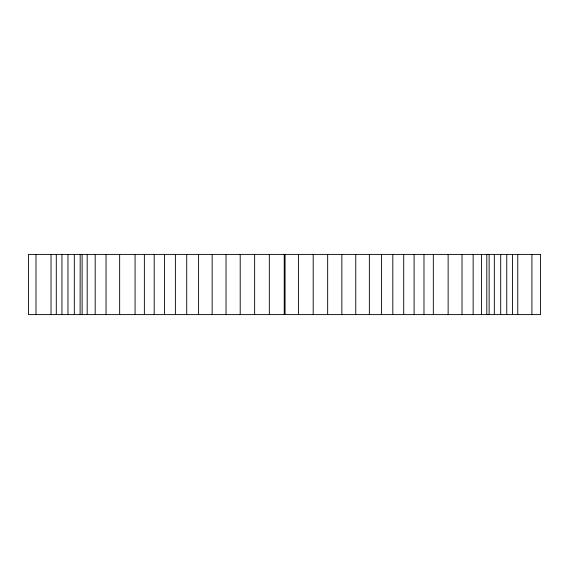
<?xml version="1.0" encoding="UTF-8"?>
<svg xmlns="http://www.w3.org/2000/svg" width="569" height="569" viewBox="0 0 569 569"><rect width="100%" height="100%" fill="white"/><g stroke="black" fill="none" stroke-linecap="round" stroke-linejoin="round"><path stroke-width="0.85" d="M531.915 254.4L531.915 314.6M517.762 254.4L517.762 314.6M512.456 254.4L512.456 314.6M506.759 254.4L506.759 314.6M500.706 254.4L500.706 314.6M494.333 254.4L494.333 314.6M489.127 254.4L489.127 314.6M486.794 254.4L486.794 314.6M481.438 254.4L481.438 314.6M473.145 254.4L473.145 314.6M462.014 254.4L462.014 314.6M448.137 254.4L448.137 314.6M433.322 254.4L433.322 314.6M423.976 254.4L423.976 314.6M414.104 254.4L414.104 314.6M403.706 254.4L403.706 314.6M392.809 254.4L392.809 314.6M381.422 254.4L381.422 314.6M369.359 254.4L369.359 314.6M355.76 254.4L355.76 314.6M341.855 254.4L341.855 314.6M327.659 254.4L327.659 314.6M313.192 254.4L313.192 314.6M298.49 254.4L298.49 314.6M285.055 254.4L285.055 314.6M284.237 254.4L284.237 314.6M269.329 254.4L269.329 314.6M254.642 254.4L254.642 314.6M240.203 254.4L240.203 314.6M226.035 254.4L226.035 314.6M212.159 254.4L212.159 314.6M198.595 254.4L198.595 314.6M186.717 254.4L186.717 314.6M175.387 254.4L175.387 314.6M164.533 254.4L164.533 314.6M154.192 254.4L154.192 314.6M144.362 254.4L144.362 314.6M135.073 254.4L135.073 314.6M119.654 254.4L119.654 314.6M106.047 254.4L106.047 314.6M95.194 254.4L95.194 314.6M87.185 254.4L87.185 314.6M82.121 254.4L82.121 314.6M80.186 254.4L80.101 314.6M74.311 254.4L74.311 314.6M67.967 254.4L67.967 314.6M61.95 254.4L61.95 314.6M56.288 254.4L56.288 314.6M51.025 254.4L51.025 314.6M35.989 254.4L35.989 314.6M540.55 254.4L28.45 254.4L28.45 314.6L540.55 314.6L540.55 254.4"/></g></svg>
